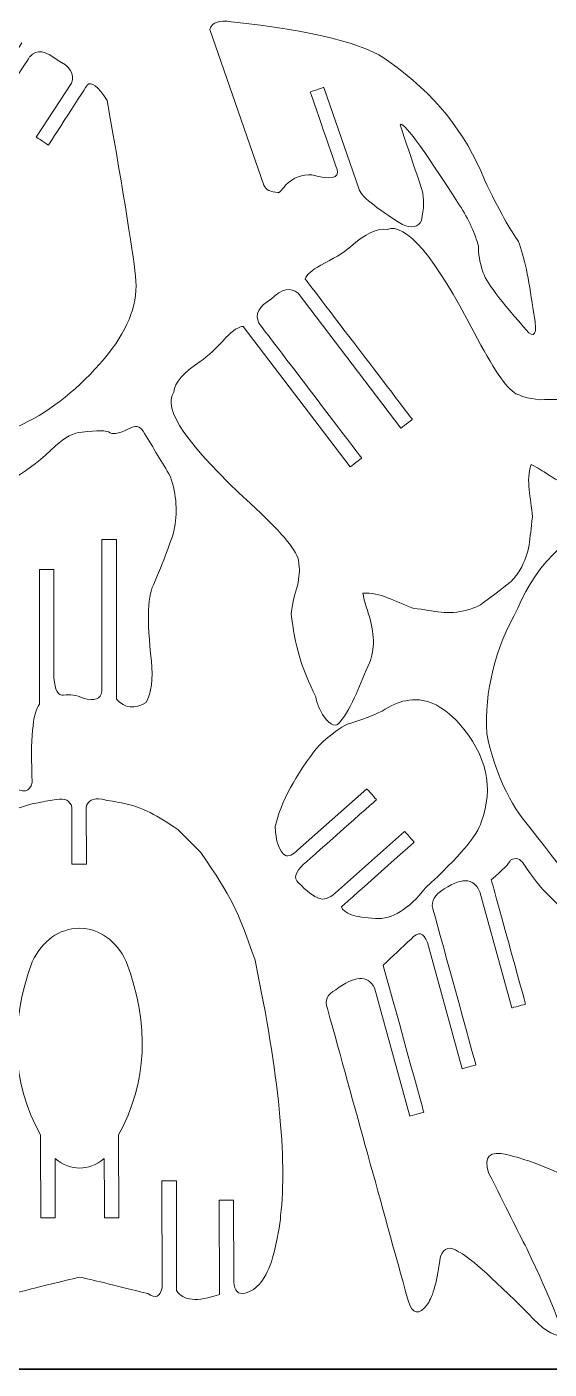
# Model space of a CAD drawing. Header units: inches. Extents: x -305 to 305, y -229 to 229.
# Drawn here: x 25.7 to 126.8, y -228.6 to 31.4 of the extents above; entities that cross this region are included whole.
import ezdxf

# ---------------------------------------------------------------- set-up
doc = ezdxf.new("R2010")
doc.units = ezdxf.units.IN
doc.header["$MEASUREMENT"] = 0
doc.layers.add('Layer 1', color=7, linetype='Continuous')
doc.layers.add('Layer 2', color=5, linetype='Continuous')

msp = doc.modelspace()

# ---------------------------------------------------------------- linework, layer by layer
at = {"layer": 'Layer 1', "lineweight": 9}
for points, knots in [([(71.5468, 0.7368), (71.5468, 0.7368), (61.0883, 30.9144), (61.0883, 30.9144), (61.0883, 30.9144), (61.5938, 32.2844), (62.9761, 32.78), (65.2354, 32.4002), (65.2354, 32.4002), (81.0692, 30.719), (91.2436, 28.1503), (95.7587, 24.695), (95.7587, 24.695), (104.5236, 18.5359), (110.6919, 10.9022), (114.2637, 1.7943), (114.2637, 1.7943), (117.1736, -4.23), (119.374, -8.211), (120.8646, -10.1474), (120.8646, -10.1474), (121.9895, -13.1516), (122.9109, -17.4537), (123.6285, -23.0538), (123.6285, -23.0538), (124.5611, -27.3445), (124.3035, -28.9448), (122.8563, -27.8546), (122.8563, -27.8546), (117.3148, -21.6746), (114.333, -17.6829), (113.9116, -15.8805), (113.9116, -15.8805), (113.3569, -14.1651), (113.0847, -12.5564), (113.0951, -11.0552), (113.0951, -11.0552), (112.5011, -8.6965), (111.2673, -6.0268), (109.3933, -3.0458), (109.3933, -3.0458), (102.1848, 8.193), (98.3627, 13.3555), (97.9279, 12.4411), (97.9279, 12.4411), (99.3618, 8.1944), (100.7955, 3.9477), (102.2293, -0.2991), (102.2293, -0.2991), (102.6107, -1.8617), (102.5611, -3.7984), (102.0807, -6.1087), (102.0807, -6.1087), (101.4508, -7.4458), (100.2193, -7.6993), (98.3865, -6.8687), (98.3865, -6.8687), (93.1469, -3.6614), (90.329, -1.337), (89.933, 0.1057)], [0, 0, 0, 0, 0.06666667, 0.06666667, 0.06666667, 0.06666668, 0.13333333, 0.13333333, 0.13333333, 0.13333334, 0.2, 0.2, 0.2, 0.20000001, 0.26666667, 0.26666667, 0.26666667, 0.26666668, 0.33333333, 0.33333333, 0.33333333, 0.33333334, 0.4, 0.4, 0.4, 0.40000001, 0.46666667, 0.46666667, 0.46666667, 0.46666668, 0.53333333, 0.53333333, 0.53333333, 0.53333334, 0.6, 0.6, 0.6, 0.60000001, 0.66666667, 0.66666667, 0.66666667, 0.66666668, 0.73333333, 0.73333333, 0.73333333, 0.73333334, 0.8, 0.8, 0.8, 0.80000001, 0.86666667, 0.86666667, 0.86666667, 0.86666668, 0.93333333, 0.93333333, 0.93333333, 0.93333334, 1, 1, 1, 1]), ([(24.6656, 28.3319), (24.6656, 28.3319), (17.148, 16.7182), (17.148, 16.7182), (17.148, 16.7182), (17.148, 16.7182), (19.4945, 15.2019), (19.4945, 15.2019), (19.4945, 15.2019), (19.4945, 15.2019), (26.2795, 25.6817), (26.2795, 25.6817)], [0, 0, 0, 0, 0.33333333, 0.33333333, 0.33333333, 0.33333334, 0.66666667, 0.66666667, 0.66666667, 0.66666668, 1, 1, 1, 1]), ([(37.357, 20.1303), (38.1419, 20.9131), (39.4281, 19.9116), (41.2164, 17.126), (41.2164, 17.126), (44.55, -1.6784), (46.4098, -13.3378), (46.7961, -17.8519), (46.7961, -17.8519), (47.0376, -22.7463), (45.0085, -27.738), (40.7086, -32.8262), (40.7086, -32.8262), (35.8292, -38.5979), (30.5632, -42.8318), (24.9109, -45.5279), (24.9109, -45.5279), (16.0253, -49.9529), (8.0094, -53.7438), (0.8633, -56.9007), (0.8633, -56.9007), (-6.8304, -59.9796), (-12.9346, -60.3134), (-17.4489, -57.9022), (-17.4489, -57.9022), (-18.8532, -57.1952), (-19.274, -56.3257), (-18.7107, -55.2934)], [0, 0, 0, 0, 0.14285714, 0.14285714, 0.14285714, 0.14285715, 0.28571429, 0.28571429, 0.28571429, 0.2857143, 0.42857143, 0.42857143, 0.42857143, 0.42857144, 0.57142857, 0.57142857, 0.57142857, 0.57142858, 0.71428571, 0.71428571, 0.71428571, 0.71428572, 0.85714286, 0.85714286, 0.85714286, 0.85714287, 1, 1, 1, 1]), ([(34.2875, 20.5066), (34.2875, 20.5066), (27.5025, 10.0268), (27.5025, 10.0268), (27.5025, 10.0268), (27.5025, 10.0268), (29.849, 8.5104), (29.849, 8.5104), (29.849, 8.5104), (29.849, 8.5104), (37.3666, 20.1241), (37.3666, 20.1241)], [0, 0, 0, 0, 0.33333333, 0.33333333, 0.33333333, 0.33333334, 0.66666667, 0.66666667, 0.66666667, 0.66666668, 1, 1, 1, 1]), ([(89.9332, 0.1058), (89.9332, 0.1058), (83.1495, 19.6793), (83.1495, 19.6793), (83.1495, 19.6793), (83.1495, 19.6793), (80.5345, 18.771), (80.5345, 18.771), (80.5345, 18.771), (80.5345, 18.771), (85.7277, 3.7849), (85.7277, 3.7849)], [0, 0, 0, 0, 0.33333333, 0.33333333, 0.33333333, 0.33333334, 0.66666667, 0.66666667, 0.66666667, 0.66666668, 1, 1, 1, 1]), ([(71.5467, 0.737), (71.9304, -0.1347), (72.86, -0.6122), (74.3347, -0.6954), (74.3347, -0.6954), (74.4405, -0.853), (74.9171, -0.3695), (75.7643, 0.7553), (75.7643, 0.7553), (77.3432, 2.2168), (79.0367, 2.8769), (80.8452, 2.7354), (80.8452, 2.7354), (84.5821, 1.6637), (86.2097, 2.0133), (85.7277, 3.7849)], [0, 0, 0, 0, 0.25, 0.25, 0.25, 0.25000001, 0.5, 0.5, 0.5, 0.50000001, 0.75, 0.75, 0.75, 0.75000001, 1, 1, 1, 1]), ([(79.5787, -17.4459), (79.8248, -16.646), (80.8189, -15.7475), (82.5605, -14.7517), (82.5605, -14.7517), (84.9785, -13.5879), (86.901, -12.4121), (88.3281, -11.2245), (88.3281, -11.2245), (91.2032, -8.6411), (93.5677, -7.5155), (95.4216, -7.8485)], [0, 0, 0, 0, 0.33333333, 0.33333333, 0.33333333, 0.33333334, 0.66666667, 0.66666667, 0.66666667, 0.66666668, 1, 1, 1, 1]), ([(120.3685, -39.6703), (118.4948, -38.597), (115.8062, -34.6449), (112.303, -27.8144), (112.303, -27.8144), (104.6478, -13.0544), (99.0207, -6.3989), (95.4216, -7.8485)], [0, 0, 0, 0, 0.5, 0.5, 0.5, 0.50000001, 1, 1, 1, 1]), ([(78.1777, -20.2146), (78.1777, -20.2146), (98.0838, -46.329), (98.0838, -46.329), (98.0838, -46.329), (98.0838, -46.329), (100.3042, -44.6332), (100.3042, -44.6332), (100.3042, -44.6332), (100.3042, -44.6332), (79.5787, -17.4459), (79.5787, -17.4459)], [0, 0, 0, 0, 0.33333333, 0.33333333, 0.33333333, 0.33333334, 0.66666667, 0.66666667, 0.66666667, 0.66666668, 1, 1, 1, 1]), ([(67.5606, -26.6247), (66.7242, -26.6517), (65.5958, -27.3743), (64.1767, -28.7924), (64.1767, -28.7924), (62.4176, -30.8189), (60.7773, -32.3642), (59.2559, -33.4285), (59.2559, -33.4285), (56.007, -35.5224), (54.2987, -37.5074), (54.132, -39.3837)], [0, 0, 0, 0, 0.33333333, 0.33333333, 0.33333333, 0.33333334, 0.66666667, 0.66666667, 0.66666667, 0.66666668, 1, 1, 1, 1]), ([(67.5606, -26.6247), (67.5606, -26.6247), (88.2861, -53.8121), (88.2861, -53.8121), (88.2861, -53.8121), (88.2861, -53.8121), (90.5064, -52.1163), (90.5064, -52.1163), (90.5064, -52.1163), (90.5064, -52.1163), (70.6003, -26.0019), (70.6003, -26.0019)], [0, 0, 0, 0, 0.33333333, 0.33333333, 0.33333333, 0.33333334, 0.66666667, 0.66666667, 0.66666667, 0.66666668, 1, 1, 1, 1]), ([(78.2632, -71.8284), (77.7209, -69.7382), (74.6161, -66.104), (68.949, -60.9261), (68.949, -60.9261), (56.7255, -49.6553), (51.7862, -42.4744), (54.132, -39.3837)], [0, 0, 0, 0, 0.5, 0.5, 0.5, 0.50000001, 1, 1, 1, 1]), ([(120.3685, -39.6703), (122.6227, -40.56), (122.3541, -40.4689), (125.0051, -40.824), (125.0051, -40.824), (127.5314, -40.6776), (128.1023, -40.7371), (130.8279, -41.0717), (130.8279, -41.0717), (136.5785, -43.3617), (140.4373, -45.7297), (145.0831, -49.9026)], [0, 0, 0, 0, 0.33333333, 0.33333333, 0.33333333, 0.33333334, 0.66666667, 0.66666667, 0.66666667, 0.66666668, 1, 1, 1, 1]), ([(54.1348, -66.2564), (54.8883, -62.7868), (54.6757, -59.2787), (53.4971, -55.7315), (53.4971, -55.7315), (51.8159, -52.9404), (50.1348, -50.149), (48.4538, -47.3578), (48.4538, -47.3578), (47.8163, -46.118), (46.9852, -45.73), (45.9612, -46.195), (45.9612, -46.195), (43.9518, -47.2417), (42.5604, -47.5909), (41.7873, -47.2419), (41.7873, -47.2419), (41.1113, -46.7376), (39.314, -46.6989), (36.3963, -47.1255), (36.3963, -47.1255), (34.7151, -47.1833), (32.9951, -48.0556), (31.2369, -49.7422), (31.2369, -49.7422), (25.981, -54.82), (20.8796, -57.8826), (15.9328, -58.9297), (15.9328, -58.9297), (13.595, -59.7435), (10.7543, -60.2476), (7.4112, -60.4415), (7.4112, -60.4415), (4.6291, -60.7514), (1.6919, -61.7594), (-1.4001, -63.4652), (-1.4001, -63.4652), (-8.2592, -67.8651), (-13.1481, -70.5981), (-16.066, -71.6642), (-16.066, -71.6642), (-17.2833, -72.42), (-19.6989, -72.6722), (-23.3123, -72.4202), (-23.3123, -72.4202), (-24.7227, -72.3039), (-26.3267, -72.5751), (-28.1238, -73.2342), (-28.1238, -73.2342), (-30.7517, -74.3388), (-32.3747, -74.3972), (-32.9932, -73.4087), (-32.9932, -73.4087), (-40.2779, -63.6784), (-44.7416, -58.29), (-46.3843, -57.2434), (-46.3843, -57.2434), (-50.1327, -54.0063), (-54.1905, -52.1262), (-58.5577, -51.6028)], [0, 0, 0, 0, 0.06666667, 0.06666667, 0.06666667, 0.06666668, 0.13333333, 0.13333333, 0.13333333, 0.13333334, 0.2, 0.2, 0.2, 0.20000001, 0.26666667, 0.26666667, 0.26666667, 0.26666668, 0.33333333, 0.33333333, 0.33333333, 0.33333334, 0.4, 0.4, 0.4, 0.40000001, 0.46666667, 0.46666667, 0.46666667, 0.46666668, 0.53333333, 0.53333333, 0.53333333, 0.53333334, 0.6, 0.6, 0.6, 0.60000001, 0.66666667, 0.66666667, 0.66666667, 0.66666668, 0.73333333, 0.73333333, 0.73333333, 0.73333334, 0.8, 0.8, 0.8, 0.80000001, 0.86666667, 0.86666667, 0.86666667, 0.86666668, 0.93333333, 0.93333333, 0.93333333, 0.93333334, 1, 1, 1, 1]), ([(126.7741, -55.4354), (125.3982, -54.497), (124.7825, -54.1261), (123.3237, -53.376), (123.3237, -53.376), (122.2178, -56.5701), (123.2857, -59.7582), (123.5614, -63.5231), (123.5614, -63.5231), (122.9653, -67.9725), (123.2174, -70.1567), (121.1141, -73.843)], [0, 0, 0, 0, 0.33333333, 0.33333333, 0.33333333, 0.33333334, 0.66666667, 0.66666667, 0.66666667, 0.66666668, 1, 1, 1, 1]), ([(155.1574, -59.1793), (151.8608, -58.4637), (147.6196, -59.2041), (142.4333, -61.4002), (142.4333, -61.4002), (131.5764, -65.6118), (124.3511, -72.2193), (120.7578, -81.2226), (120.7578, -81.2226), (116.2759, -89.2211), (114.2667, -97.2968), (114.7303, -105.4499), (114.7303, -105.4499), (116.1985, -112.8688), (119.0578, -119.051), (123.3079, -123.9971), (123.3079, -123.9971), (130.5582, -133.3166), (134.8816, -139.1109), (136.2779, -141.3796), (136.2779, -141.3796), (142.1628, -151.4702), (148.3491, -156.8431), (154.8363, -157.498), (154.8363, -157.498), (159.1547, -157.7758), (161.3181, -157.4832), (161.3261, -156.6204)], [0, 0, 0, 0, 0.14285714, 0.14285714, 0.14285714, 0.14285715, 0.28571429, 0.28571429, 0.28571429, 0.2857143, 0.42857143, 0.42857143, 0.42857143, 0.42857144, 0.57142857, 0.57142857, 0.57142857, 0.57142858, 0.71428571, 0.71428571, 0.71428571, 0.71428572, 0.85714286, 0.85714286, 0.85714286, 0.85714287, 1, 1, 1, 1]), ([(43.0021, -98.8198), (44.6473, -100.6218), (46.5611, -100.8355), (48.7436, -99.4593), (48.7436, -99.4593), (49.7872, -97.6373), (50.1352, -94.9625), (49.7872, -91.4347), (49.7872, -91.4347), (48.8633, -83.3654), (49.0704, -78.3057), (50.4087, -76.2558), (50.4087, -76.2558), (52.5666, -70.9334), (53.8087, -67.6002), (54.1348, -66.2564)], [0, 0, 0, 0, 0.25, 0.25, 0.25, 0.25000001, 0.5, 0.5, 0.5, 0.50000001, 0.75, 0.75, 0.75, 0.75000001, 1, 1, 1, 1]), ([(40.2083, -97.3663), (40.2083, -97.3663), (40.2083, -67.8896), (40.2083, -67.8896), (40.2083, -67.8896), (40.2083, -67.8896), (41.6052, -67.8896), (41.6052, -67.8896)], [0, 0, 0, 0, 0.5, 0.5, 0.5, 0.50000001, 1, 1, 1, 1]), ([(43.0021, -98.8202), (43.0021, -98.8202), (43.0021, -67.8896), (43.0021, -67.8896), (43.0021, -67.8896), (43.0021, -67.8896), (41.6052, -67.8896), (41.6052, -67.8896)], [0, 0, 0, 0, 0.5, 0.5, 0.5, 0.50000001, 1, 1, 1, 1]), ([(78.2632, -71.8284), (78.5281, -74.2375), (78.5109, -73.9543), (78.1556, -76.6055), (78.1556, -76.6055), (77.3494, -79.0043), (77.2566, -79.5708), (76.8619, -82.2885), (76.8619, -82.2885), (77.5573, -88.4395), (78.8259, -92.7857), (81.6286, -98.3663)], [0, 0, 0, 0, 0.33333333, 0.33333333, 0.33333333, 0.33333334, 0.66666667, 0.66666667, 0.66666667, 0.66666668, 1, 1, 1, 1]), ([(28.1066, -99.7882), (28.1066, -99.7882), (28.1066, -73.6856), (28.1066, -73.6856), (28.1066, -73.6856), (28.1066, -73.6856), (29.5035, -73.6856), (29.5035, -73.6856)], [0, 0, 0, 0, 0.5, 0.5, 0.5, 0.50000001, 1, 1, 1, 1]), ([(30.9004, -94.6873), (30.9004, -94.6873), (30.9004, -73.6856), (30.9004, -73.6856), (30.9004, -73.6856), (30.9004, -73.6856), (29.5035, -73.6856), (29.5035, -73.6856)], [0, 0, 0, 0, 0.5, 0.5, 0.5, 0.50000001, 1, 1, 1, 1]), ([(116.5262, -78.286), (116.5262, -78.286), (119.1949, -76.2479), (119.1949, -76.2479), (119.1949, -76.2479), (120.0489, -75.4305), (120.6887, -74.6289), (121.1141, -73.843)], [0, 0, 0, 0, 0.5, 0.5, 0.5, 0.50000001, 1, 1, 1, 1]), ([(91.7853, -82.1583), (91.2422, -80.5838), (91.0465, -79.8922), (90.7069, -78.2873), (90.7069, -78.2873), (94.0793, -78.0611), (96.8736, -79.9306), (100.433, -81.1875), (100.433, -81.1875), (104.882, -81.7836), (106.9228, -82.6019), (111.0325, -81.5428)], [0, 0, 0, 0, 0.33333333, 0.33333333, 0.33333333, 0.33333334, 0.66666667, 0.66666667, 0.66666667, 0.66666668, 1, 1, 1, 1]), ([(116.5262, -78.286), (116.5262, -78.286), (113.8576, -80.3242), (113.8576, -80.3242), (113.8576, -80.3242), (112.8443, -80.9331), (111.9026, -81.3393), (111.0325, -81.5428)], [0, 0, 0, 0, 0.5, 0.5, 0.5, 0.50000001, 1, 1, 1, 1]), ([(92.0081, -91.8067), (90.337, -95.477), (88.6968, -100.4648), (86.2978, -103.251), (86.2978, -103.251), (85.5549, -104.289), (84.5315, -103.9593), (83.2282, -102.2617), (83.2282, -102.2617), (82.3422, -100.9373), (81.8089, -99.6388), (81.6286, -98.3663)], [0, 0, 0, 0, 0.33333333, 0.33333333, 0.33333333, 0.33333334, 0.66666667, 0.66666667, 0.66666667, 0.66666668, 1, 1, 1, 1]), ([(30.9004, -94.6871), (31.0901, -97.1214), (31.72, -98.2421), (32.7899, -98.0488), (32.7899, -98.0488), (34.0194, -97.8311), (35.2799, -98.0299), (36.5704, -98.6455), (36.5704, -98.6455), (38.7973, -99.2266), (40.0099, -98.8001), (40.2083, -97.3659)], [0, 0, 0, 0, 0.33333333, 0.33333333, 0.33333333, 0.33333334, 0.66666667, 0.66666667, 0.66666667, 0.66666668, 1, 1, 1, 1]), ([(109.329, -103.4974), (105.9851, -99.8321), (102.5586, -98.3738), (99.0489, -99.122), (99.0489, -99.122), (97.5703, -99.4024), (96.0419, -100.0732), (94.4638, -101.1344)], [0, 0, 0, 0, 0.5, 0.5, 0.5, 0.50000001, 1, 1, 1, 1]), ([(18.2923, -111.3798), (18.368, -113.0272), (19.8615, -114.4811), (22.7735, -115.7412), (22.7735, -115.7412), (24.9378, -117.0787), (26.2516, -116.8266), (26.7152, -114.9849), (26.7152, -114.9849), (26.3144, -106.5883), (26.778, -101.5226), (28.1066, -99.7876)], [0, 0, 0, 0, 0.33333333, 0.33333333, 0.33333333, 0.33333334, 0.66666667, 0.66666667, 0.66666667, 0.66666668, 1, 1, 1, 1]), ([(94.4638, -101.1344), (92.8665, -101.9239), (90.6246, -102.7727), (87.7394, -103.6808), (87.7394, -103.6808), (86.4835, -104.1941), (84.6504, -105.5587), (82.2394, -107.7738), (82.2394, -107.7738), (77.6155, -113.5915), (74.7956, -118.8291), (73.7796, -123.4864), (73.7796, -123.4864), (73.8288, -126.3649), (74.4777, -128.247), (75.7271, -129.1324), (75.7271, -129.1324), (76.3545, -129.3294), (77.1466, -128.9856), (78.1035, -128.1011)], [0, 0, 0, 0, 0.2, 0.2, 0.2, 0.20000001, 0.4, 0.4, 0.4, 0.40000001, 0.6, 0.6, 0.6, 0.60000001, 0.8, 0.8, 0.8, 0.80000001, 1, 1, 1, 1]), ([(86.5711, -139.0448), (86.9739, -140.3482), (89.1855, -141.1033), (93.207, -141.311), (93.207, -141.311), (96.3898, -141.5012), (99.604, -139.5312), (102.8491, -135.4003), (102.8491, -135.4003), (109.4034, -129.3541), (112.9999, -125.097), (113.6393, -122.6285), (113.6393, -122.6285), (116.1495, -115.9962), (114.7127, -109.6192), (109.329, -103.4974)], [0, 0, 0, 0, 0.25, 0.25, 0.25, 0.25000001, 0.5, 0.5, 0.5, 0.50000001, 0.75, 0.75, 0.75, 0.75000001, 1, 1, 1, 1]), ([(78.1035, -128.1011), (78.1035, -128.1011), (91.5118, -116.2064), (91.5118, -116.2064), (91.5118, -116.2064), (91.5118, -116.2064), (93.3657, -118.2965), (93.3657, -118.2965), (93.3657, -118.2965), (93.3657, -118.2965), (79.2637, -130.8066), (79.2637, -130.8066)], [0, 0, 0, 0, 0.33333333, 0.33333333, 0.33333333, 0.33333334, 0.66666667, 0.66666667, 0.66666667, 0.66666668, 1, 1, 1, 1]), ([(1.7963, -149.5198), (5.2298, -139.5406), (6.1394, -137.6195), (12.2065, -128.6067), (12.2065, -128.6067), (12.2065, -128.6067), (16.6759, -124.1215), (16.6759, -124.1215), (16.6759, -124.1215), (20.7041, -121.4769), (23.0425, -119.7972), (27.8596, -118.8781)], [0, 0, 0, 0, 0.33333333, 0.33333333, 0.33333333, 0.33333334, 0.66666667, 0.66666667, 0.66666667, 0.66666668, 1, 1, 1, 1]), ([(69.8508, -149.4006), (66.3824, -139.4335), (65.4661, -137.5157), (59.3674, -128.5241), (59.3674, -128.5241), (59.3674, -128.5241), (54.8823, -124.0547), (54.8823, -124.0547), (54.8823, -124.0547), (50.8449, -121.4241), (48.5006, -119.7527), (43.6804, -118.8504)], [0, 0, 0, 0, 0.33333333, 0.33333333, 0.33333333, 0.33333334, 0.66666667, 0.66666667, 0.66666667, 0.66666668, 1, 1, 1, 1]), ([(34.3747, -119.7721), (34.3747, -119.7721), (34.394, -130.7913), (34.394, -130.7913), (34.394, -130.7913), (34.394, -130.7913), (35.7909, -130.7888), (35.7909, -130.7888)], [0, 0, 0, 0, 0.5, 0.5, 0.5, 0.50000001, 1, 1, 1, 1]), ([(37.1684, -119.7672), (37.1684, -119.7672), (37.1877, -130.7864), (37.1877, -130.7864), (37.1877, -130.7864), (37.1877, -130.7864), (35.7909, -130.7888), (35.7909, -130.7888)], [0, 0, 0, 0, 0.5, 0.5, 0.5, 0.50000001, 1, 1, 1, 1]), ([(85.4109, -136.3393), (85.4109, -136.3393), (98.8192, -124.4447), (98.8192, -124.4447), (98.8192, -124.4447), (98.8192, -124.4447), (100.6731, -126.5348), (100.6731, -126.5348), (100.6731, -126.5348), (100.6731, -126.5348), (86.5711, -139.0448), (86.5711, -139.0448)], [0, 0, 0, 0, 0.33333333, 0.33333333, 0.33333333, 0.33333334, 0.66666667, 0.66666667, 0.66666667, 0.66666668, 1, 1, 1, 1]), ([(115.5938, -133.8221), (117.8782, -131.8643), (119.1118, -130.5984), (119.2945, -130.0245), (119.2945, -130.0245), (120.324, -129.3983), (121.1981, -129.6596), (121.9166, -130.8083)], [0, 0, 0, 0, 0.5, 0.5, 0.5, 0.50000001, 1, 1, 1, 1]), ([(79.2637, -130.8066), (77.6448, -132.3128), (77.2953, -133.4833), (78.216, -134.3176), (78.216, -134.3176), (79.8513, -136.0299), (81.2065, -137.0608), (82.2814, -137.4094), (82.2814, -137.4094), (83.1092, -137.7817), (84.1523, -137.4247), (85.4109, -136.3393)], [0, 0, 0, 0, 0.33333333, 0.33333333, 0.33333333, 0.33333334, 0.66666667, 0.66666667, 0.66666667, 0.66666668, 1, 1, 1, 1]), ([(121.9166, -130.8083), (123.6138, -133.3962), (125.1828, -135.3754), (126.6245, -136.7468), (126.6245, -136.7468), (130.8296, -140.793), (132.7947, -143.4071), (132.52, -144.5891), (132.52, -144.5891), (133.4557, -147.1054), (133.2031, -150.8351), (131.7623, -155.7781), (131.7623, -155.7781), (130.4596, -161.3664), (131.5203, -166.2214), (134.9442, -170.3426), (134.9442, -170.3426), (144.6722, -182.0976), (150.3805, -189.7174), (152.0693, -193.2026), (152.0693, -193.2026), (158.4464, -203.2263), (161.8578, -210.0607), (162.3037, -213.7058), (162.3037, -213.7058), (161.401, -214.3559), (159.4418, -213.2136), (156.4264, -210.2787), (156.4264, -210.2787), (142.6901, -197.5582), (130.0886, -189.8153), (118.622, -187.0509), (118.622, -187.0509), (115.2596, -186.239), (114.0812, -187.4052), (115.0871, -190.5495), (115.0871, -190.5495), (118.3616, -197.1052), (120.816, -201.9973), (122.4499, -205.2257), (122.4499, -205.2257), (127.3069, -215.4388), (129.5433, -221.0774), (129.1591, -222.1426), (129.1591, -222.1426), (127.5294, -222.1922), (125.4133, -220.7724), (122.8113, -217.8834), (122.8113, -217.8834), (115.3449, -210.4457), (110.8312, -206.4413), (109.2705, -205.8705), (109.2705, -205.8705), (107.6395, -204.7336), (106.4743, -205.0086), (105.7758, -206.6961), (105.7758, -206.6961), (105.1547, -211.4123), (104.3229, -214.4977), (103.2811, -215.9518), (103.2811, -215.9518), (101.5971, -218.268), (100.3337, -218.0534), (99.4914, -215.3074)], [0, 0, 0, 0, 0.0625, 0.0625, 0.0625, 0.06250001, 0.125, 0.125, 0.125, 0.12500001, 0.1875, 0.1875, 0.1875, 0.18750001, 0.25, 0.25, 0.25, 0.25000001, 0.3125, 0.3125, 0.3125, 0.31250001, 0.375, 0.375, 0.375, 0.37500001, 0.4375, 0.4375, 0.4375, 0.43750001, 0.5, 0.5, 0.5, 0.50000001, 0.5625, 0.5625, 0.5625, 0.56250001, 0.625, 0.625, 0.625, 0.62500001, 0.6875, 0.6875, 0.6875, 0.68750001, 0.75, 0.75, 0.75, 0.75000001, 0.8125, 0.8125, 0.8125, 0.81250001, 0.875, 0.875, 0.875, 0.87500001, 0.9375, 0.9375, 0.9375, 0.93750001, 1, 1, 1, 1]), ([(104.417, -139.927), (103.8374, -138.4385), (104.2803, -137.1495), (105.7462, -136.0606), (105.7462, -136.0606), (109.6667, -133.2888), (112.2038, -133.3113), (113.3578, -136.1292)], [0, 0, 0, 0, 0.5, 0.5, 0.5, 0.50000001, 1, 1, 1, 1]), ([(113.3576, -136.1294), (113.3576, -136.1294), (119.5592, -158.6283), (119.5592, -158.6283), (119.5592, -158.6283), (119.5592, -158.6283), (122.2274, -157.891), (122.2274, -157.891), (122.2274, -157.891), (122.2274, -157.891), (115.5936, -133.8222), (115.5936, -133.8222)], [0, 0, 0, 0, 0.33333333, 0.33333333, 0.33333333, 0.33333334, 0.66666667, 0.66666667, 0.66666667, 0.66666668, 1, 1, 1, 1]), ([(103.216, -145.99), (103.216, -145.99), (109.9506, -170.4234), (109.9506, -170.4234), (109.9506, -170.4234), (109.9506, -170.4234), (112.6188, -169.6861), (112.6188, -169.6861), (112.6188, -169.6861), (112.6188, -169.6861), (104.417, -139.9272), (104.417, -139.9272)], [0, 0, 0, 0, 0.33333333, 0.33333333, 0.33333333, 0.33333334, 0.66666667, 0.66666667, 0.66666667, 0.66666668, 1, 1, 1, 1]), ([(28.3187, -183.2343), (22.7408, -173.1776), (22.2068, -161.9918), (26.7177, -149.6773), (26.7177, -149.6773), (28.7759, -145.5008), (31.8068, -143.3317), (35.8102, -143.1701)], [0, 0, 0, 0, 0.5, 0.5, 0.5, 0.50000001, 1, 1, 1, 1]), ([(43.4419, -183.2078), (48.9845, -173.1317), (49.4794, -161.9441), (44.9254, -149.6454), (44.9254, -149.6454), (42.8526, -145.4761), (39.8141, -143.3177), (35.8102, -143.1701)], [0, 0, 0, 0, 0.5, 0.5, 0.5, 0.50000001, 1, 1, 1, 1]), ([(94.6667, -150.3428), (96.464, -148.66), (98.2611, -146.977), (100.0582, -145.2941), (100.0582, -145.2941), (101.4477, -143.7437), (102.5002, -143.9756), (103.216, -145.99)], [0, 0, 0, 0, 0.5, 0.5, 0.5, 0.50000001, 1, 1, 1, 1]), ([(93.0021, -154.7243), (93.0021, -154.7243), (99.8551, -179.5867), (99.8551, -179.5867), (99.8551, -179.5867), (99.8551, -179.5867), (102.5233, -178.8494), (102.5233, -178.8494), (102.5233, -178.8494), (102.5233, -178.8494), (94.6665, -150.3429), (94.6665, -150.3429)], [0, 0, 0, 0, 0.33333333, 0.33333333, 0.33333333, 0.33333334, 0.66666667, 0.66666667, 0.66666667, 0.66666668, 1, 1, 1, 1]), ([(99.4914, -215.3074), (94.2847, -196.4617), (89.0778, -177.6158), (83.871, -158.7698), (83.871, -158.7698), (83.2723, -157.1716), (83.8179, -155.9503), (85.5081, -155.1058), (85.5081, -155.1058), (89.1077, -152.3419), (91.6058, -152.2146), (93.0023, -154.7242)], [0, 0, 0, 0, 0.33333333, 0.33333333, 0.33333333, 0.33333334, 0.66666667, 0.66666667, 0.66666667, 0.66666668, 1, 1, 1, 1]), ([(31.1238, -187.8074), (31.1238, -187.8074), (31.1541, -199.2906), (31.1541, -199.2906), (31.1541, -199.2906), (31.1541, -199.2906), (28.3603, -199.2955), (28.3603, -199.2955), (28.3603, -199.2955), (28.3603, -199.2955), (28.3187, -183.2343), (28.3187, -183.2343)], [0, 0, 0, 0, 0.33333333, 0.33333333, 0.33333333, 0.33333334, 0.66666667, 0.66666667, 0.66666667, 0.66666668, 1, 1, 1, 1]), ([(43.4419, -183.2078), (43.4419, -183.2078), (43.4823, -199.2691), (43.4823, -199.2691), (43.4823, -199.2691), (43.4823, -199.2691), (40.6885, -199.2739), (40.6885, -199.2739), (40.6885, -199.2739), (40.6885, -199.2739), (40.6583, -187.7907), (40.6583, -187.7907)], [0, 0, 0, 0, 0.33333333, 0.33333333, 0.33333333, 0.33333334, 0.66666667, 0.66666667, 0.66666667, 0.66666668, 1, 1, 1, 1]), ([(51.865, -212.8668), (51.865, -212.8668), (51.8287, -192.1135), (51.8287, -192.1135), (51.8287, -192.1135), (51.8287, -192.1135), (53.2255, -192.1111), (53.2255, -192.1111)], [0, 0, 0, 0, 0.5, 0.5, 0.5, 0.50000001, 1, 1, 1, 1]), ([(54.6596, -213.3852), (54.6596, -213.3852), (54.6224, -192.1086), (54.6224, -192.1086), (54.6224, -192.1086), (54.6224, -192.1086), (53.2255, -192.1111), (53.2255, -192.1111)], [0, 0, 0, 0, 0.5, 0.5, 0.5, 0.50000001, 1, 1, 1, 1]), ([(62.9394, -214.1265), (62.9394, -214.1265), (62.9075, -195.8738), (62.9075, -195.8738), (62.9075, -195.8738), (62.9075, -195.8738), (64.3044, -195.8713), (64.3044, -195.8713)], [0, 0, 0, 0, 0.5, 0.5, 0.5, 0.50000001, 1, 1, 1, 1]), ([(65.7289, -211.6795), (65.7289, -211.6795), (65.7013, -195.8689), (65.7013, -195.8689), (65.7013, -195.8689), (65.7013, -195.8689), (64.3044, -195.8713), (64.3044, -195.8713)], [0, 0, 0, 0, 0.5, 0.5, 0.5, 0.50000001, 1, 1, 1, 1]), ([(65.7289, -211.6795), (65.8592, -213.472), (66.5858, -214.1978), (67.9082, -213.8562), (67.9082, -213.8562), (70.2163, -213.3677), (71.9999, -211.097), (73.2586, -207.0435), (73.2586, -207.0435), (74.1985, -203.3704), (74.7136, -200.6446), (74.8034, -198.8652)], [0, 0, 0, 0, 0.33333333, 0.33333333, 0.33333333, 0.33333334, 0.66666667, 0.66666667, 0.66666667, 0.66666668, 1, 1, 1, 1])]:
    msp.add_open_spline(points, degree=3, knots=knots, dxfattribs=at)
for points in [[(31.5094, 24.9915), (29.3349, 26.8145), (27.5919, 27.0448), (26.2795, 25.6817)], [(31.5094, 24.9915), (34.0648, 23.7579), (34.9909, 22.2633), (34.2875, 20.5066)], [(73.018, -21.3129), (75.0428, -19.3249), (76.7624, -18.9586), (78.1777, -20.2146)], [(73.018, -21.3129), (70.5672, -22.7432), (69.7612, -24.3058), (70.6003, -26.0019)], [(126.7741, -55.4354), (130.1368, -57.6366), (133.2199, -58.5546), (136.0233, -58.1901)], [(91.7853, -82.1583), (93.0236, -85.982), (93.0976, -89.1982), (92.0081, -91.807)], [(27.8596, -118.8781), (29.2014, -118.6277), (30.3674, -118.4137), (31.3574, -118.2364)], [(31.3574, -118.2364), (33.077, -117.9524), (34.0828, -118.4641), (34.3747, -119.7721)], [(40.1803, -118.2209), (38.4598, -117.943), (37.4557, -118.4582), (37.1684, -119.7672)], [(43.6804, -118.8504), (42.3377, -118.6047), (41.171, -118.3948), (40.1803, -118.2209)], [(69.8508, -149.4006), (74.4466, -171.3538), (76.0976, -187.842), (74.8036, -198.8652)], [(31.1238, -187.8074), (34.3024, -190.2825), (37.4807, -190.2771), (40.6583, -187.7907)], [(35.9308, -210.7571), (33.8979, -211.2254), (29.5135, -212.3138), (22.7772, -214.0225)], [(35.9308, -210.7571), (37.9654, -211.2183), (42.3536, -212.2913), (49.0958, -213.9765)], [(51.865, -212.8668), (51.493, -214.5923), (50.5697, -214.9624), (49.0956, -213.9765)], [(62.9394, -214.1265), (58.6827, -215.6266), (55.9227, -215.3797), (54.6596, -213.3852)]]:
    msp.add_open_spline(points, degree=3, dxfattribs=at)
at = {"layer": 'Layer 2', "lineweight": 35}
msp.add_open_spline([(-304.8, 228.6), (-304.8, 228.6), (304.8, 228.6), (304.8, 228.6), (304.8, 228.6), (304.8, 228.6), (304.8, -228.6), (304.8, -228.6), (304.8, -228.6), (304.8, -228.6), (-304.8, -228.6), (-304.8, -228.6), (-304.8, -228.6), (-304.8, -228.6), (-304.8, 228.6), (-304.8, 228.6)], degree=3, knots=[0, 0, 0, 0, 0.25, 0.25, 0.25, 0.25000001, 0.5, 0.5, 0.5, 0.50000001, 0.75, 0.75, 0.75, 0.75000001, 1, 1, 1, 1], dxfattribs=at)

doc.saveas('drawing.dxf')
